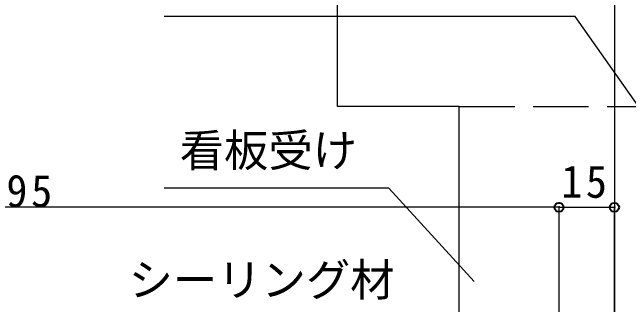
# Model space of a CAD drawing. Units: millimetres, scale not verified. Extents: x -981 to 999, y -689 to 715.
# Drawn here: x -128.6 to 38.3, y 269.7 to 348.8 of the extents above; entities that cross this region are included whole.
import ezdxf
from ezdxf.enums import TextEntityAlignment as Align

# ---------------------------------------------------------------- set-up
doc = ezdxf.new("R2010")
doc.units = ezdxf.units.MM
doc.header["$LTSCALE"] = 5
doc.header["$PDMODE"] = 32
doc.header["$PDSIZE"] = 2.5
doc.linetypes.add('DASHED3', pattern=[4, 3, -1])
for name, color, linetype, lineweight in [('0-0_ﾚｲﾔｰ_1', 7, 'Continuous', 25), ('0-1_ﾚｲﾔｰ_1_______________________2', 7, 'Continuous', 25), ('0-3__U+8272', 2, 'Continuous', 40)]:
    doc.layers.add(name, color=color, linetype=linetype, lineweight=lineweight)
doc.layers.add('0-2__U+6587_U+5B57', color=4, linetype='Continuous')
doc.styles.add('ＭＳ ゴシック', font='')
doc.styles.get('ＭＳ ゴシック').set_extended_font_data('MS Gothic')

msp = doc.modelspace()

# ---------------------------------------------------------------- linework, layer by layer
at = {"layer": '0-0_ﾚｲﾔｰ_1'}
for points in [[(46.934, 314.939), (23.819, 347.71), (-87.488, 347.71)], [(-3.518, 275.909), (-26.634, 301.179), (-87.488, 301.179)]]:
    msp.add_lwpolyline(points, dxfattribs=at)
at = {"layer": '0-1_ﾚｲﾔｰ_1_______________________2', "linetype": 'DASHED3'}
msp.add_line((-7.526, 323.314), (188.035, 323.314), dxfattribs=at)
at = {"layer": '0-1_ﾚｲﾔｰ_1_______________________2'}
for points in [[(34.473, 460.8), (34.473, 385.45), (34.473, 250.45), (34.473, 226.45), (7.473, 226.45), (7.473, 250.45), (-7.526, 250.45), (-7.526, 323.314), (-40.526, 323.314), (-40.526, 460.8)], [(34.473, 460.844), (34.473, 131.643), (146.035, 131.643), (146.035, 460.844)], [(34.473, 460.844), (34.473, 131.643), (146.035, 131.643), (146.035, 460.844)]]:
    msp.add_lwpolyline(points, dxfattribs=at)
at = {"layer": '0-3__U+8272', "color": 7, "lineweight": 25}
for p, q in [((19.476, 296.03), (-269.527, 296.03)), ((19.476, 296.03), (34.473, 296.03)), ((19.476, 246.431), (19.476, 296.03)), ((34.473, 246.431), (34.473, 296.03))]:
    msp.add_line(p, q, dxfattribs=at)
at = {"layer": '0-3__U+8272', "color": 7}
for p in [(19.476, 296.03), (34.473, 296.03)]:
    msp.add_point(p, dxfattribs=at)

# ---------------------------------------------------------------- texts
at = {"layer": '0-2__U+6587_U+5B57', "style": 'ＭＳ ゴシック'}
for s, p in [('看板受け', (-83.231, 304.395)), ('シーリング材', (-97.065, 269.362))]:
    msp.add_text(s, height=8.798, dxfattribs=at).set_placement(p, align=Align.BOTTOM_LEFT)
at = {"layer": '0-3__U+8272', "color": 4, "char_height": 8.798, "attachment_point": 7, "style": 'ＭＳ ゴシック'}
for s, insert in [('\\T1.17;\\W0.95;15', (20.104, 298.457)), ('\\T1.18;\\W0.95;295', (-136.879, 295.943))]:
    msp.add_mtext(s, dxfattribs=dict(at, insert=insert))

doc.saveas('drawing.dxf')
